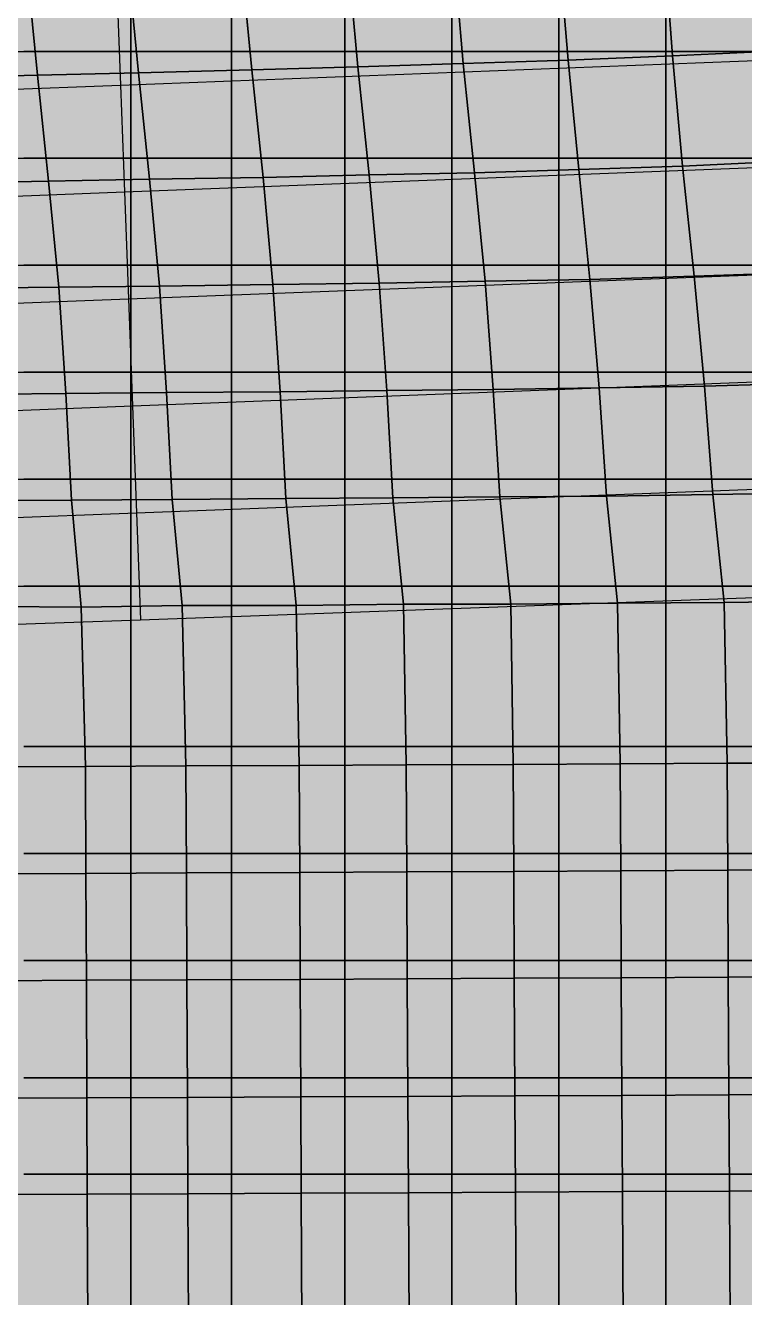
# Model space of a CAD drawing. Header units: inches. Extents: x -100 to 100, y -42 to 41.
# Drawn here: x 10.33 to 17.05, y -29.65 to -17.76 of the extents above; entities that cross this region are included whole.
import ezdxf

# ---------------------------------------------------------------- set-up
doc = ezdxf.new("R2010")
doc.units = ezdxf.units.IN
doc.header["$MEASUREMENT"] = 0
for name, color, linetype in [('Mesh-CDM(100%)_Ac1①', 7, 'Continuous'), ('Mesh-CDM(50%)_Ac1①', 7, 'Continuous'), ('Mesh-joint-hd-s1', 7, 'Continuous'), ('Mesh-セル中詰(水中)', 7, 'Continuous'), ('Mesh-敷石', 7, 'Continuous'), ('Mesh-梁②(中央)', 7, 'Continuous'), ('Mesh-梁③(円周)', 7, 'Continuous'), ('Undeformed Mesh-CDM(100%)_Ac1①', 7, 'Continuous'), ('Undeformed Mesh-CDM(50%)_Ac1①', 7, 'Continuous'), ('Undeformed Mesh-joint-hd-s1', 7, 'Continuous'), ('Undeformed Mesh-セル中詰(水中)', 7, 'Continuous'), ('Undeformed Mesh-敷石', 7, 'Continuous'), ('Undeformed Mesh-梁②(中央)', 7, 'Continuous'), ('Undeformed Mesh-梁③(円周)', 7, 'Continuous')]:
    doc.layers.add(name, color=color, linetype=linetype)

msp = doc.modelspace()

# ---------------------------------------------------------------- linework, layer by layer
at = {"color": 7, "true_color": 0xffffff, "transparency": 33554687}
for p, q in [((11.175, -17.315), (11.213, -18.315)), ((11.213, -18.315), (22.475, -17.8797)), ((-0.051, -18.7473), (11.213, -18.315)), ((11.213, -18.315), (11.2504, -19.315)), ((11.2504, -19.315), (22.5131, -18.8792)), ((-0.013, -19.7476), (11.2504, -19.315)), ((11.2504, -19.315), (11.2882, -20.315)), ((11.2882, -20.315), (22.5522, -19.8789)), ((0.0259, -20.7479), (11.2882, -20.315)), ((11.2882, -20.315), (11.326, -21.315)), ((11.326, -21.315), (22.5899, -20.8795)), ((0.0614, -21.7476), (11.326, -21.315)), ((11.326, -21.315), (11.3638, -22.315)), ((11.3638, -22.315), (22.6294, -21.8833)), ((0.1023, -22.7434), (11.3638, -22.315)), ((11.3638, -22.315), (11.4017, -23.315)), ((11.4017, -23.315), (22.6561, -22.90659)), ((0.1372, -23.7237), (11.4017, -23.315)), ((10.88623, -24.6861), (10.88633, -24.686)), ((11.8248, -24.6819), (11.8248, -24.6819)), ((12.88513, -24.6771), (12.88523, -24.6771)), ((13.88473, -24.6723), (13.88483, -24.6723)), ((14.88423, -24.6673), (14.88433, -24.6673)), ((15.88393, -24.6621), (15.88403, -24.6622)), ((16.88283, -24.6569), (16.88373, -24.6569))]:
    msp.add_line(p, q, dxfattribs=at)
for points in [[(16.37283, -18.0403), (17.28703, -16.97734), (16.29903, -17.02138)], [(16.37283, -18.0403), (17.34703, -17.99627), (17.28703, -16.97734)], [(13.43283, -18.1457), (14.32733, -17.1002), (13.33873, -17.1338)], [(13.43283, -18.1457), (14.41833, -18.1141), (14.32733, -17.1002)], [(14.41833, -18.1141), (15.31433, -17.0611), (14.32733, -17.1002)], [(14.41833, -18.1141), (15.39703, -18.08152), (15.31433, -17.0611)], [(15.39703, -18.08152), (16.29903, -17.02138), (15.31433, -17.0611)], [(15.39703, -18.08152), (16.37283, -18.0403), (16.29903, -17.02138)], [(9.33203, -17.2616), (10.43693, -18.2226), (10.34033, -17.2325)], [(10.43693, -18.2226), (11.2847, -17.2009), (10.34033, -17.2325)], [(10.43693, -18.2226), (11.3808, -18.1998), (11.2847, -17.2009)], [(11.3808, -18.1998), (12.34433, -17.1692), (11.2847, -17.2009)], [(11.3808, -18.1998), (12.44163, -18.1717), (12.34433, -17.1692)], [(12.34433, -17.1692), (13.43283, -18.1457), (13.33873, -17.1338)], [(12.34433, -17.1692), (12.44163, -18.1717), (13.43283, -18.1457)], [(9.33203, -17.2616), (9.42323, -18.2495), (10.43693, -18.2226)], [(15.49883, -19.1049), (16.37283, -18.0403), (15.39703, -18.08152)], [(15.49883, -19.1049), (16.46783, -19.0721), (16.37283, -18.0403)], [(16.37283, -18.0403), (17.43123, -19.02686), (17.34703, -17.99627)], [(16.37283, -18.0403), (16.46783, -19.0721), (17.43123, -19.02686)], [(10.54003, -19.2153), (11.3808, -18.1998), (10.43693, -18.2226)], [(10.54003, -19.2153), (11.4862, -19.1942), (11.3808, -18.1998)], [(11.4862, -19.1942), (12.44163, -18.1717), (11.3808, -18.1998)], [(11.4862, -19.1942), (12.54593, -19.1786), (12.44163, -18.1717)], [(12.44163, -18.1717), (13.53793, -19.1556), (13.43283, -18.1457)], [(12.44163, -18.1717), (12.54593, -19.1786), (13.53793, -19.1556)], [(13.53793, -19.1556), (14.41833, -18.1141), (13.43283, -18.1457)], [(13.53793, -19.1556), (14.52173, -19.135), (14.41833, -18.1141)], [(14.52173, -19.135), (15.39703, -18.08152), (14.41833, -18.1141)], [(14.52173, -19.135), (15.49883, -19.1049), (15.39703, -18.08152)], [(9.42323, -18.2495), (10.54003, -19.2153), (10.43693, -18.2226)], [(9.42323, -18.2495), (9.52803, -19.231), (10.54003, -19.2153)], [(16.57543, -20.103), (17.43123, -19.02686), (16.46783, -19.0721)], [(16.57543, -20.103), (17.53893, -20.06911), (17.43123, -19.02686)], [(13.63313, -20.1683), (14.52173, -19.135), (13.53793, -19.1556)], [(13.63313, -20.1683), (14.62143, -20.1501), (14.52173, -19.135)], [(14.62143, -20.1501), (15.49883, -19.1049), (14.52173, -19.135)], [(14.62143, -20.1501), (15.60223, -20.1318), (15.49883, -19.1049)], [(15.60223, -20.1318), (16.46783, -19.0721), (15.49883, -19.1049)], [(15.60223, -20.1318), (16.57543, -20.103), (16.46783, -19.0721)], [(9.52803, -19.231), (10.63613, -20.204), (10.54003, -19.2153)], [(9.52803, -19.231), (9.62473, -20.219), (10.63613, -20.204)], [(10.63613, -20.204), (11.4862, -19.1942), (10.54003, -19.2153)], [(10.63613, -20.204), (11.5784, -20.1943), (11.4862, -19.1942)], [(11.5784, -20.1943), (12.54593, -19.1786), (11.4862, -19.1942)], [(11.5784, -20.1943), (12.63933, -20.18), (12.54593, -19.1786)], [(12.54593, -19.1786), (13.63313, -20.1683), (13.53793, -19.1556)], [(12.54593, -19.1786), (12.63933, -20.18), (13.63313, -20.1683)], [(15.68843, -21.1478), (16.57543, -20.103), (15.60223, -20.1318)], [(15.68843, -21.1478), (16.67173, -21.1305), (16.57543, -20.103)], [(16.67173, -21.1305), (17.53893, -20.06911), (16.57543, -20.103)], [(16.67173, -21.1305), (17.64563, -21.1041), (17.53893, -20.06911)], [(9.62473, -20.219), (10.70273, -21.2007), (10.63613, -20.204)], [(9.62473, -20.219), (9.69903, -21.2071), (10.70273, -21.2007)], [(10.70273, -21.2007), (11.5784, -20.1943), (10.63613, -20.204)], [(10.70273, -21.2007), (11.6443, -21.1911), (11.5784, -20.1943)], [(11.6443, -21.1911), (12.63933, -20.18), (11.5784, -20.1943)], [(11.6443, -21.1911), (12.70513, -21.1834), (12.63933, -20.18)], [(12.63933, -20.18), (13.70373, -21.1725), (13.63313, -20.1683)], [(12.63933, -20.18), (12.70513, -21.1834), (13.70373, -21.1725)], [(13.70373, -21.1725), (14.62143, -20.1501), (13.63313, -20.1683)], [(13.70373, -21.1725), (14.69823, -21.163), (14.62143, -20.1501)], [(14.69823, -21.163), (15.60223, -20.1318), (14.62143, -20.1501)], [(14.69823, -21.163), (15.68843, -21.1478), (15.60223, -20.1318)], [(12.70513, -21.1834), (13.76053, -22.1751), (13.70373, -21.1725)], [(13.76053, -22.1751), (14.69823, -21.163), (13.70373, -21.1725)], [(13.76053, -22.1751), (14.76033, -22.1661), (14.69823, -21.163)], [(14.76033, -22.1661), (15.68843, -21.1478), (14.69823, -21.163)], [(14.76033, -22.1661), (15.75703, -22.1578), (15.68843, -21.1478)], [(15.75703, -22.1578), (16.67173, -21.1305), (15.68843, -21.1478)], [(15.75703, -22.1578), (16.75073, -22.1436), (16.67173, -21.1305)], [(16.75073, -22.1436), (17.64563, -21.1041), (16.67173, -21.1305)], [(16.75073, -22.1436), (17.73873, -22.1292), (17.64563, -21.1041)], [(9.69903, -21.2071), (10.75623, -22.1973), (10.70273, -21.2007)], [(9.69903, -21.2071), (9.75253, -22.203), (10.75623, -22.1973)], [(10.75623, -22.1973), (11.6443, -21.1911), (10.70273, -21.2007)], [(10.75623, -22.1973), (11.6965, -22.1903), (11.6443, -21.1911)], [(11.6965, -22.1903), (12.70513, -21.1834), (11.6443, -21.1911)], [(11.6965, -22.1903), (12.76013, -22.182), (12.70513, -21.1834)], [(12.70513, -21.1834), (12.76013, -22.182), (13.76053, -22.1751)], [(9.75253, -22.203), (10.84553, -23.1966), (10.75623, -22.1973)], [(9.75253, -22.203), (9.83693, -23.1914), (10.84553, -23.1966)], [(10.75623, -22.1973), (11.7914, -23.1822), (11.6965, -22.1903)], [(10.75623, -22.1973), (10.84553, -23.1966), (11.7914, -23.1822)], [(11.6965, -22.1903), (12.85743, -23.183), (12.76013, -22.182)], [(11.6965, -22.1903), (11.7914, -23.1822), (12.85743, -23.183)], [(12.76013, -22.182), (13.86043, -23.1706), (13.76053, -22.1751)], [(12.76013, -22.182), (12.85743, -23.183), (13.86043, -23.1706)], [(13.86043, -23.1706), (14.76033, -22.1661), (13.76053, -22.1751)], [(13.86043, -23.1706), (14.86143, -23.1697), (14.76033, -22.1661)], [(14.76033, -22.1661), (15.86053, -23.1584), (15.75703, -22.1578)], [(14.76033, -22.1661), (14.86143, -23.1697), (15.86053, -23.1584)], [(15.86053, -23.1584), (16.75073, -22.1436), (15.75703, -22.1578)], [(15.86053, -23.1584), (16.85663, -23.1532), (16.75073, -22.1436)], [(16.75073, -22.1436), (17.84663, -23.1416), (17.73873, -22.1292)], [(16.75073, -22.1436), (16.85663, -23.1532), (17.84663, -23.1416)], [(9.83693, -23.1914), (9.88703, -24.6901), (10.88623, -24.6861)], [(9.83693, -23.1914), (10.88623, -24.6861), (10.84553, -23.1966)], [(10.88623, -24.6861), (11.7914, -23.1822), (10.84553, -23.1966)], [(10.88623, -24.6861), (11.8248, -24.6819), (11.7914, -23.1822)], [(11.8248, -24.6819), (12.85743, -23.183), (11.7914, -23.1822)], [(11.8248, -24.6819), (12.88513, -24.6771), (12.85743, -23.183)], [(12.85743, -23.183), (13.88473, -24.6723), (13.86043, -23.1706)], [(12.85743, -23.183), (12.88513, -24.6771), (13.88473, -24.6723)], [(13.88473, -24.6723), (14.86143, -23.1697), (13.86043, -23.1706)], [(13.88473, -24.6723), (14.88423, -24.6673), (14.86143, -23.1697)], [(14.88423, -24.6673), (15.86053, -23.1584), (14.86143, -23.1697)], [(14.88423, -24.6673), (15.88393, -24.6621), (15.86053, -23.1584)], [(15.88393, -24.6621), (16.85663, -23.1532), (15.86053, -23.1584)], [(15.88393, -24.6621), (16.88283, -24.6569), (16.85663, -23.1532)], [(16.88283, -24.6569), (17.84663, -23.1416), (16.85663, -23.1532)], [(16.88283, -24.6569), (17.88353, -24.6516), (17.84663, -23.1416)], [(9.88703, -24.6901), (10.89073, -25.6864), (10.88633, -24.686)], [(9.88703, -24.6901), (9.89113, -25.6906), (10.89073, -25.6864)], [(11.8248, -24.6819), (10.88633, -24.686), (10.89073, -25.6864)], [(11.8248, -24.6819), (10.89073, -25.6864), (11.8294, -25.6823)], [(12.88523, -24.6771), (11.8248, -24.6819), (11.8294, -25.6823)], [(12.88523, -24.6771), (11.8294, -25.6823), (12.89013, -25.6774)], [(12.88523, -24.6771), (13.88983, -25.6726), (13.88483, -24.6723)], [(12.88523, -24.6771), (12.89013, -25.6774), (13.88983, -25.6726)], [(14.88433, -24.6673), (13.88483, -24.6723), (13.88983, -25.6726)], [(14.88433, -24.6673), (13.88983, -25.6726), (14.88963, -25.6676)], [(15.88403, -24.6622), (14.88433, -24.6673), (14.88963, -25.6676)], [(15.88403, -24.6622), (14.88963, -25.6676), (15.88943, -25.6624)], [(16.88373, -24.6569), (15.88403, -24.6622), (15.88943, -25.6624)], [(16.88373, -24.6569), (15.88943, -25.6624), (16.88923, -25.6571)], [(17.88363, -24.6516), (16.88373, -24.6569), (16.88923, -25.6571)], [(17.88363, -24.6516), (16.88923, -25.6571), (17.88903, -25.6518)], [(9.89513, -26.6908), (10.89073, -25.6864), (9.89113, -25.6906)], [(9.89513, -26.6908), (10.89503, -26.6866), (10.89073, -25.6864)], [(10.89503, -26.6866), (11.8294, -25.6823), (10.89073, -25.6864)], [(10.89503, -26.6866), (11.8339, -26.6825), (11.8294, -25.6823)], [(11.8339, -26.6825), (12.89013, -25.6774), (11.8294, -25.6823)], [(11.8339, -26.6825), (12.89483, -26.6776), (12.89013, -25.6774)], [(12.89483, -26.6776), (13.88983, -25.6726), (12.89013, -25.6774)], [(12.89483, -26.6776), (13.89473, -26.6728), (13.88983, -25.6726)], [(13.89473, -26.6728), (14.88963, -25.6676), (13.88983, -25.6726)], [(13.89473, -26.6728), (14.89473, -26.6677), (14.88963, -25.6676)], [(14.89473, -26.6677), (15.88943, -25.6624), (14.88963, -25.6676)], [(14.89473, -26.6677), (15.89463, -26.6625), (15.88943, -25.6624)], [(15.89463, -26.6625), (16.88923, -25.6571), (15.88943, -25.6624)], [(15.89463, -26.6625), (16.89453, -26.6572), (16.88923, -25.6571)], [(16.88923, -25.6571), (17.89453, -26.6519), (17.88903, -25.6518)], [(16.88923, -25.6571), (16.89453, -26.6572), (17.89453, -26.6519)], [(9.89943, -27.7907), (10.89503, -26.6866), (9.89513, -26.6908)], [(9.89943, -27.7907), (10.89963, -27.7866), (10.89503, -26.6866)], [(10.89963, -27.7866), (11.8339, -26.6825), (10.89503, -26.6866)], [(10.89963, -27.7866), (11.8387, -27.7825), (11.8339, -26.6825)], [(11.8387, -27.7825), (12.89483, -26.6776), (11.8339, -26.6825)], [(11.8387, -27.7825), (12.89993, -27.7775), (12.89483, -26.6776)], [(12.89993, -27.7775), (13.89473, -26.6728), (12.89483, -26.6776)], [(12.89993, -27.7775), (13.90013, -27.7727), (13.89473, -26.6728)], [(13.90013, -27.7727), (14.89473, -26.6677), (13.89473, -26.6728)], [(13.90013, -27.7727), (14.90023, -27.7677), (14.89473, -26.6677)], [(14.90023, -27.7677), (15.89463, -26.6625), (14.89473, -26.6677)], [(14.90023, -27.7677), (15.90033, -27.7625), (15.89463, -26.6625)], [(15.90033, -27.7625), (16.89453, -26.6572), (15.89463, -26.6625)], [(15.90033, -27.7625), (16.90043, -27.7572), (16.89453, -26.6572)], [(16.89453, -26.6572), (17.90043, -27.7519), (17.89453, -26.6519)], [(16.89453, -26.6572), (16.90043, -27.7572), (17.90043, -27.7519)], [(9.90303, -28.6905), (10.89963, -27.7866), (9.89943, -27.7907)], [(9.90303, -28.6905), (10.90343, -28.6863), (10.89963, -27.7866)], [(10.90343, -28.6863), (11.8387, -27.7825), (10.89963, -27.7866)], [(10.90343, -28.6863), (11.8428, -28.6822), (11.8387, -27.7825)], [(11.8428, -28.6822), (12.89993, -27.7775), (11.8387, -27.7825)], [(11.8428, -28.6822), (12.90413, -28.6773), (12.89993, -27.7775)], [(12.90413, -28.6773), (13.90013, -27.7727), (12.89993, -27.7775)], [(12.90413, -28.6773), (13.90453, -28.6725), (13.90013, -27.7727)], [(13.90453, -28.6725), (14.90023, -27.7677), (13.90013, -27.7727)], [(13.90453, -28.6725), (14.90473, -28.6675), (14.90023, -27.7677)], [(14.90473, -28.6675), (15.90033, -27.7625), (14.90023, -27.7677)], [(14.90473, -28.6675), (15.90503, -28.6624), (15.90033, -27.7625)], [(15.90503, -28.6624), (16.90043, -27.7572), (15.90033, -27.7625)], [(15.90503, -28.6624), (16.90523, -28.6571), (16.90043, -27.7572)], [(16.90043, -27.7572), (17.90533, -28.6518), (17.90043, -27.7519)], [(16.90043, -27.7572), (16.90523, -28.6571), (17.90533, -28.6518)], [(14.90473, -28.6675), (13.90453, -28.6725), (13.91273, -30.2718)], [(14.90473, -28.6675), (13.91273, -30.2718), (14.91343, -30.2668)], [(15.90503, -28.6624), (14.90473, -28.6675), (14.91343, -30.2668)], [(15.90503, -28.6624), (14.91343, -30.2668), (15.91403, -30.2618)], [(16.90523, -28.6571), (15.90503, -28.6624), (15.91403, -30.2618)], [(16.90523, -28.6571), (15.91403, -30.2618), (16.91453, -30.2566)], [(17.90533, -28.6518), (16.90523, -28.6571), (16.91453, -30.2566)], [(17.90533, -28.6518), (16.91453, -30.2566), (17.91513, -30.2513)], [(9.90303, -28.6905), (10.91063, -30.2854), (10.90343, -28.6863)], [(9.90303, -28.6905), (9.90973, -30.2894), (10.91063, -30.2854)], [(11.8428, -28.6822), (10.90343, -28.6863), (10.91063, -30.2854)], [(11.8428, -28.6822), (10.91063, -30.2854), (11.8503, -30.2813)], [(12.90413, -28.6773), (11.8428, -28.6822), (11.8503, -30.2813)], [(12.90413, -28.6773), (11.8503, -30.2813), (12.91213, -30.2765)], [(12.90413, -28.6773), (13.91273, -30.2718), (13.90453, -28.6725)], [(12.90413, -28.6773), (12.91213, -30.2765), (13.91273, -30.2718)]]:
    msp.add_solid(points, dxfattribs=at)
at = {"layer": 'Mesh-CDM(100%)_Ac1①', "color": 18, "true_color": 0x000000, "transparency": 33554559}
for p, q in [((10.88633, -24.686), (9.88703, -24.6901)), ((11.8248, -24.6819), (10.88633, -24.686)), ((10.89073, -25.6864), (10.88633, -24.686)), ((10.88633, -24.686), (10.89073, -25.6864)), ((12.88523, -24.6771), (11.8248, -24.6819)), ((11.8294, -25.6823), (11.8248, -24.6819)), ((11.8248, -24.6819), (11.8294, -25.6823)), ((13.88483, -24.6723), (12.88523, -24.6771)), ((12.89013, -25.6774), (12.88523, -24.6771)), ((12.88523, -24.6771), (12.89013, -25.6774)), ((14.88433, -24.6673), (13.88483, -24.6723)), ((13.88983, -25.6726), (13.88483, -24.6723)), ((13.88483, -24.6723), (13.88983, -25.6726)), ((15.88403, -24.6622), (14.88433, -24.6673)), ((14.88963, -25.6676), (14.88433, -24.6673)), ((14.88433, -24.6673), (14.88963, -25.6676)), ((16.88373, -24.6569), (15.88403, -24.6622)), ((15.88943, -25.6624), (15.88403, -24.6622)), ((15.88403, -24.6622), (15.88943, -25.6624)), ((17.88363, -24.6516), (16.88373, -24.6569)), ((16.88923, -25.6571), (16.88373, -24.6569)), ((16.88373, -24.6569), (16.88923, -25.6571)), ((9.89113, -25.6906), (10.89073, -25.6864)), ((10.89073, -25.6864), (9.89113, -25.6906)), ((11.8294, -25.6823), (10.89073, -25.6864)), ((10.89073, -25.6864), (11.8294, -25.6823)), ((10.89503, -26.6866), (10.89073, -25.6864)), ((10.89073, -25.6864), (10.89503, -26.6866)), ((12.89013, -25.6774), (11.8294, -25.6823)), ((11.8294, -25.6823), (12.89013, -25.6774)), ((11.8339, -26.6825), (11.8294, -25.6823)), ((11.8294, -25.6823), (11.8339, -26.6825)), ((13.88983, -25.6726), (12.89013, -25.6774)), ((12.89013, -25.6774), (13.88983, -25.6726)), ((12.89483, -26.6776), (12.89013, -25.6774)), ((12.89013, -25.6774), (12.89483, -26.6776)), ((14.88963, -25.6676), (13.88983, -25.6726)), ((13.88983, -25.6726), (14.88963, -25.6676)), ((13.89473, -26.6728), (13.88983, -25.6726)), ((13.88983, -25.6726), (13.89473, -26.6728)), ((15.88943, -25.6624), (14.88963, -25.6676)), ((14.88963, -25.6676), (15.88943, -25.6624)), ((14.89473, -26.6677), (14.88963, -25.6676)), ((14.88963, -25.6676), (14.89473, -26.6677)), ((16.88923, -25.6571), (15.88943, -25.6624)), ((15.88943, -25.6624), (16.88923, -25.6571)), ((15.89463, -26.6625), (15.88943, -25.6624)), ((15.88943, -25.6624), (15.89463, -26.6625)), ((17.88903, -25.6518), (16.88923, -25.6571)), ((16.88923, -25.6571), (17.88903, -25.6518)), ((16.89453, -26.6572), (16.88923, -25.6571)), ((16.88923, -25.6571), (16.89453, -26.6572)), ((10.89503, -26.6866), (9.89513, -26.6908)), ((9.89513, -26.6908), (10.89503, -26.6866)), ((11.8339, -26.6825), (10.89503, -26.6866)), ((10.89503, -26.6866), (11.8339, -26.6825)), ((10.89963, -27.7866), (10.89503, -26.6866)), ((10.89503, -26.6866), (10.89963, -27.7866)), ((12.89483, -26.6776), (11.8339, -26.6825)), ((11.8339, -26.6825), (12.89483, -26.6776)), ((11.8387, -27.7825), (11.8339, -26.6825)), ((11.8339, -26.6825), (11.8387, -27.7825)), ((13.89473, -26.6728), (12.89483, -26.6776)), ((12.89483, -26.6776), (13.89473, -26.6728)), ((12.89993, -27.7775), (12.89483, -26.6776)), ((12.89483, -26.6776), (12.89993, -27.7775)), ((13.89473, -26.6728), (14.89473, -26.6677)), ((14.89473, -26.6677), (13.89473, -26.6728)), ((13.90013, -27.7727), (13.89473, -26.6728)), ((13.89473, -26.6728), (13.90013, -27.7727)), ((15.89463, -26.6625), (14.89473, -26.6677)), ((14.89473, -26.6677), (15.89463, -26.6625)), ((14.90023, -27.7677), (14.89473, -26.6677)), ((14.89473, -26.6677), (14.90023, -27.7677)), ((16.89453, -26.6572), (15.89463, -26.6625)), ((15.89463, -26.6625), (16.89453, -26.6572)), ((15.90033, -27.7625), (15.89463, -26.6625)), ((15.89463, -26.6625), (15.90033, -27.7625)), ((17.89453, -26.6519), (16.89453, -26.6572)), ((16.89453, -26.6572), (17.89453, -26.6519)), ((16.90043, -27.7572), (16.89453, -26.6572)), ((16.89453, -26.6572), (16.90043, -27.7572)), ((10.89963, -27.7866), (9.89943, -27.7907)), ((9.89943, -27.7907), (10.89963, -27.7866)), ((11.8387, -27.7825), (10.89963, -27.7866)), ((10.89963, -27.7866), (11.8387, -27.7825)), ((10.90343, -28.6863), (10.89963, -27.7866)), ((10.89963, -27.7866), (10.90343, -28.6863)), ((12.89993, -27.7775), (11.8387, -27.7825)), ((11.8387, -27.7825), (12.89993, -27.7775)), ((11.8428, -28.6822), (11.8387, -27.7825)), ((11.8387, -27.7825), (11.8428, -28.6822)), ((13.90013, -27.7727), (12.89993, -27.7775)), ((12.89993, -27.7775), (13.90013, -27.7727)), ((12.90413, -28.6773), (12.89993, -27.7775)), ((12.89993, -27.7775), (12.90413, -28.6773)), ((14.90023, -27.7677), (13.90013, -27.7727)), ((13.90013, -27.7727), (14.90023, -27.7677)), ((13.90453, -28.6725), (13.90013, -27.7727)), ((13.90013, -27.7727), (13.90453, -28.6725)), ((15.90033, -27.7625), (14.90023, -27.7677)), ((14.90023, -27.7677), (15.90033, -27.7625)), ((14.90473, -28.6675), (14.90023, -27.7677)), ((14.90023, -27.7677), (14.90473, -28.6675)), ((16.90043, -27.7572), (15.90033, -27.7625)), ((15.90033, -27.7625), (16.90043, -27.7572)), ((15.90503, -28.6624), (15.90033, -27.7625)), ((15.90033, -27.7625), (15.90503, -28.6624)), ((17.90043, -27.7519), (16.90043, -27.7572)), ((16.90043, -27.7572), (17.90043, -27.7519)), ((16.90523, -28.6571), (16.90043, -27.7572)), ((16.90043, -27.7572), (16.90523, -28.6571)), ((13.90453, -28.6725), (14.90473, -28.6675)), ((14.90473, -28.6675), (15.90503, -28.6624)), ((15.90503, -28.6624), (16.90523, -28.6571)), ((16.90523, -28.6571), (17.90533, -28.6518)), ((9.90303, -28.6905), (10.90343, -28.6863)), ((10.90343, -28.6863), (11.8428, -28.6822)), ((11.8428, -28.6822), (12.90413, -28.6773)), ((12.90413, -28.6773), (13.90453, -28.6725))]:
    msp.add_line(p, q, dxfattribs=at)
at = {"layer": 'Mesh-CDM(50%)_Ac1①', "color": 18, "true_color": 0x000000, "transparency": 33554559}
for p, q in [((14.90473, -28.6675), (13.90453, -28.6725)), ((15.90503, -28.6624), (14.90473, -28.6675)), ((14.91343, -30.2668), (14.90473, -28.6675)), ((14.90473, -28.6675), (14.91343, -30.2668)), ((16.90523, -28.6571), (15.90503, -28.6624)), ((15.91403, -30.2618), (15.90503, -28.6624)), ((15.90503, -28.6624), (15.91403, -30.2618)), ((17.90533, -28.6518), (16.90523, -28.6571)), ((16.91453, -30.2566), (16.90523, -28.6571)), ((16.90523, -28.6571), (16.91453, -30.2566)), ((10.90343, -28.6863), (9.90303, -28.6905)), ((11.8428, -28.6822), (10.90343, -28.6863)), ((10.91063, -30.2854), (10.90343, -28.6863)), ((10.90343, -28.6863), (10.91063, -30.2854)), ((12.90413, -28.6773), (11.8428, -28.6822)), ((11.8503, -30.2813), (11.8428, -28.6822)), ((11.8428, -28.6822), (11.8503, -30.2813)), ((13.90453, -28.6725), (12.90413, -28.6773)), ((12.91213, -30.2765), (12.90413, -28.6773)), ((12.90413, -28.6773), (12.91213, -30.2765)), ((13.91273, -30.2718), (13.90453, -28.6725)), ((13.90453, -28.6725), (13.91273, -30.2718))]:
    msp.add_line(p, q, dxfattribs=at)
at = {"layer": 'Mesh-joint-hd-s1', "color": 18, "true_color": 0x000000, "transparency": 33554559}
for p, q in [((10.88623, -24.6861), (10.88633, -24.686)), ((11.8248, -24.6819), (11.8248, -24.6819)), ((12.88513, -24.6771), (12.88523, -24.6771)), ((13.88473, -24.6723), (13.88483, -24.6723)), ((14.88423, -24.6673), (14.88433, -24.6673)), ((15.88393, -24.6621), (15.88403, -24.6622)), ((16.88283, -24.6569), (16.88373, -24.6569))]:
    msp.add_line(p, q, dxfattribs=at)
at = {"layer": 'Mesh-セル中詰(水中)', "color": 18, "true_color": 0x000000, "transparency": 33554559}
for p, q in [((14.41833, -18.1141), (14.32733, -17.1002)), ((14.32733, -17.1002), (14.41833, -18.1141)), ((15.39703, -18.08152), (15.31433, -17.0611)), ((15.31433, -17.0611), (15.39703, -18.08152)), ((16.37283, -18.0403), (16.29903, -17.02138)), ((16.29903, -17.02138), (16.37283, -18.0403)), ((10.43693, -18.2226), (10.34033, -17.2325)), ((10.34033, -17.2325), (10.43693, -18.2226)), ((11.3808, -18.1998), (11.2847, -17.2009)), ((11.2847, -17.2009), (11.3808, -18.1998)), ((12.44163, -18.1717), (12.34433, -17.1692)), ((12.34433, -17.1692), (12.44163, -18.1717)), ((13.43283, -18.1457), (13.33873, -17.1338)), ((13.33873, -17.1338), (13.43283, -18.1457)), ((16.37283, -18.0403), (15.39703, -18.08152)), ((15.39703, -18.08152), (16.37283, -18.0403)), ((17.34703, -17.99627), (16.37283, -18.0403)), ((16.37283, -18.0403), (17.34703, -17.99627)), ((16.46783, -19.0721), (16.37283, -18.0403)), ((16.37283, -18.0403), (16.46783, -19.0721)), ((11.3808, -18.1998), (10.43693, -18.2226)), ((10.43693, -18.2226), (11.3808, -18.1998)), ((12.44163, -18.1717), (11.3808, -18.1998)), ((11.3808, -18.1998), (12.44163, -18.1717)), ((11.4862, -19.1942), (11.3808, -18.1998)), ((11.3808, -18.1998), (11.4862, -19.1942)), ((13.43283, -18.1457), (12.44163, -18.1717)), ((12.44163, -18.1717), (13.43283, -18.1457)), ((12.54593, -19.1786), (12.44163, -18.1717)), ((12.44163, -18.1717), (12.54593, -19.1786)), ((14.41833, -18.1141), (13.43283, -18.1457)), ((13.43283, -18.1457), (14.41833, -18.1141)), ((13.53793, -19.1556), (13.43283, -18.1457)), ((13.43283, -18.1457), (13.53793, -19.1556)), ((15.39703, -18.08152), (14.41833, -18.1141)), ((14.41833, -18.1141), (15.39703, -18.08152)), ((14.52173, -19.135), (14.41833, -18.1141)), ((14.41833, -18.1141), (14.52173, -19.135)), ((15.49883, -19.1049), (15.39703, -18.08152)), ((15.39703, -18.08152), (15.49883, -19.1049)), ((10.43693, -18.2226), (9.42323, -18.2495)), ((9.42323, -18.2495), (10.43693, -18.2226)), ((10.54003, -19.2153), (10.43693, -18.2226)), ((10.43693, -18.2226), (10.54003, -19.2153)), ((17.43123, -19.02686), (16.46783, -19.0721)), ((16.46783, -19.0721), (17.43123, -19.02686)), ((14.52173, -19.135), (13.53793, -19.1556)), ((13.53793, -19.1556), (14.52173, -19.135)), ((15.49883, -19.1049), (14.52173, -19.135)), ((14.52173, -19.135), (15.49883, -19.1049)), ((14.62143, -20.1501), (14.52173, -19.135)), ((14.52173, -19.135), (14.62143, -20.1501)), ((16.46783, -19.0721), (15.49883, -19.1049)), ((15.49883, -19.1049), (16.46783, -19.0721)), ((15.60223, -20.1318), (15.49883, -19.1049)), ((15.49883, -19.1049), (15.60223, -20.1318)), ((16.57543, -20.103), (16.46783, -19.0721)), ((16.46783, -19.0721), (16.57543, -20.103)), ((10.54003, -19.2153), (9.52803, -19.231)), ((9.52803, -19.231), (10.54003, -19.2153)), ((11.4862, -19.1942), (10.54003, -19.2153)), ((10.54003, -19.2153), (11.4862, -19.1942)), ((10.63613, -20.204), (10.54003, -19.2153)), ((10.54003, -19.2153), (10.63613, -20.204)), ((12.54593, -19.1786), (11.4862, -19.1942)), ((11.4862, -19.1942), (12.54593, -19.1786)), ((11.5784, -20.1943), (11.4862, -19.1942)), ((11.4862, -19.1942), (11.5784, -20.1943)), ((13.53793, -19.1556), (12.54593, -19.1786)), ((12.54593, -19.1786), (13.53793, -19.1556)), ((12.63933, -20.18), (12.54593, -19.1786)), ((12.54593, -19.1786), (12.63933, -20.18)), ((13.63313, -20.1683), (13.53793, -19.1556)), ((13.53793, -19.1556), (13.63313, -20.1683)), ((16.57543, -20.103), (15.60223, -20.1318)), ((15.60223, -20.1318), (16.57543, -20.103)), ((16.57543, -20.103), (17.53893, -20.06911)), ((17.53893, -20.06911), (16.57543, -20.103)), ((16.67173, -21.1305), (16.57543, -20.103)), ((16.57543, -20.103), (16.67173, -21.1305)), ((10.63613, -20.204), (9.62473, -20.219)), ((9.62473, -20.219), (10.63613, -20.204)), ((11.5784, -20.1943), (10.63613, -20.204)), ((10.63613, -20.204), (11.5784, -20.1943)), ((10.70273, -21.2007), (10.63613, -20.204)), ((10.63613, -20.204), (10.70273, -21.2007)), ((12.63933, -20.18), (11.5784, -20.1943)), ((11.5784, -20.1943), (12.63933, -20.18)), ((11.6443, -21.1911), (11.5784, -20.1943)), ((11.5784, -20.1943), (11.6443, -21.1911)), ((13.63313, -20.1683), (12.63933, -20.18)), ((12.63933, -20.18), (13.63313, -20.1683)), ((12.70513, -21.1834), (12.63933, -20.18)), ((12.63933, -20.18), (12.70513, -21.1834)), ((14.62143, -20.1501), (13.63313, -20.1683)), ((13.63313, -20.1683), (14.62143, -20.1501)), ((13.70373, -21.1725), (13.63313, -20.1683)), ((13.63313, -20.1683), (13.70373, -21.1725)), ((15.60223, -20.1318), (14.62143, -20.1501)), ((14.62143, -20.1501), (15.60223, -20.1318)), ((14.69823, -21.163), (14.62143, -20.1501)), ((14.62143, -20.1501), (14.69823, -21.163)), ((15.68843, -21.1478), (15.60223, -20.1318)), ((15.60223, -20.1318), (15.68843, -21.1478)), ((13.70373, -21.1725), (12.70513, -21.1834)), ((12.70513, -21.1834), (13.70373, -21.1725)), ((14.69823, -21.163), (13.70373, -21.1725)), ((13.70373, -21.1725), (14.69823, -21.163)), ((13.76053, -22.1751), (13.70373, -21.1725)), ((13.70373, -21.1725), (13.76053, -22.1751)), ((15.68843, -21.1478), (14.69823, -21.163)), ((14.69823, -21.163), (15.68843, -21.1478)), ((14.76033, -22.1661), (14.69823, -21.163)), ((14.69823, -21.163), (14.76033, -22.1661)), ((16.67173, -21.1305), (15.68843, -21.1478)), ((15.68843, -21.1478), (16.67173, -21.1305)), ((15.75703, -22.1578), (15.68843, -21.1478)), ((15.68843, -21.1478), (15.75703, -22.1578)), ((17.64563, -21.1041), (16.67173, -21.1305)), ((16.67173, -21.1305), (17.64563, -21.1041)), ((16.75073, -22.1436), (16.67173, -21.1305)), ((16.67173, -21.1305), (16.75073, -22.1436)), ((10.70273, -21.2007), (9.69903, -21.2071)), ((9.69903, -21.2071), (10.70273, -21.2007)), ((11.6443, -21.1911), (10.70273, -21.2007)), ((10.70273, -21.2007), (11.6443, -21.1911)), ((10.75623, -22.1973), (10.70273, -21.2007)), ((10.70273, -21.2007), (10.75623, -22.1973)), ((11.6443, -21.1911), (12.70513, -21.1834)), ((12.70513, -21.1834), (11.6443, -21.1911)), ((11.6965, -22.1903), (11.6443, -21.1911)), ((11.6443, -21.1911), (11.6965, -22.1903)), ((12.76013, -22.182), (12.70513, -21.1834)), ((12.70513, -21.1834), (12.76013, -22.182)), ((10.75623, -22.1973), (9.75253, -22.203)), ((9.75253, -22.203), (10.75623, -22.1973)), ((11.6965, -22.1903), (10.75623, -22.1973)), ((10.75623, -22.1973), (11.6965, -22.1903)), ((10.84553, -23.1966), (10.75623, -22.1973)), ((10.75623, -22.1973), (10.84553, -23.1966)), ((12.76013, -22.182), (11.6965, -22.1903)), ((11.6965, -22.1903), (12.76013, -22.182)), ((11.7914, -23.1822), (11.6965, -22.1903)), ((11.6965, -22.1903), (11.7914, -23.1822)), ((13.76053, -22.1751), (12.76013, -22.182)), ((12.76013, -22.182), (13.76053, -22.1751)), ((12.85743, -23.183), (12.76013, -22.182)), ((12.76013, -22.182), (12.85743, -23.183)), ((14.76033, -22.1661), (13.76053, -22.1751)), ((13.76053, -22.1751), (14.76033, -22.1661)), ((13.86043, -23.1706), (13.76053, -22.1751)), ((13.76053, -22.1751), (13.86043, -23.1706)), ((15.75703, -22.1578), (14.76033, -22.1661)), ((14.76033, -22.1661), (15.75703, -22.1578)), ((14.86143, -23.1697), (14.76033, -22.1661)), ((14.76033, -22.1661), (14.86143, -23.1697)), ((16.75073, -22.1436), (15.75703, -22.1578)), ((15.75703, -22.1578), (16.75073, -22.1436)), ((15.86053, -23.1584), (15.75703, -22.1578)), ((15.75703, -22.1578), (15.86053, -23.1584)), ((17.73873, -22.1292), (16.75073, -22.1436)), ((16.75073, -22.1436), (17.73873, -22.1292)), ((16.85663, -23.1532), (16.75073, -22.1436)), ((16.75073, -22.1436), (16.85663, -23.1532)), ((9.83693, -23.1914), (10.84553, -23.1966)), ((10.84553, -23.1966), (11.7914, -23.1822)), ((11.7914, -23.1822), (12.85743, -23.183)), ((12.85743, -23.183), (13.86043, -23.1706)), ((13.86043, -23.1706), (14.86143, -23.1697)), ((14.86143, -23.1697), (15.86053, -23.1584)), ((15.86053, -23.1584), (16.85663, -23.1532)), ((16.85663, -23.1532), (17.84663, -23.1416))]:
    msp.add_line(p, q, dxfattribs=at)
at = {"layer": 'Mesh-敷石', "color": 18, "true_color": 0x000000, "transparency": 33554559}
for p, q in [((10.84553, -23.1966), (9.83693, -23.1914)), ((11.7914, -23.1822), (10.84553, -23.1966)), ((11.8248, -24.6819), (11.7914, -23.1822)), ((12.85743, -23.183), (11.7914, -23.1822)), ((11.7914, -23.1822), (11.8248, -24.6819)), ((13.86043, -23.1706), (12.85743, -23.183)), ((12.88513, -24.6771), (12.85743, -23.183)), ((12.85743, -23.183), (12.88513, -24.6771)), ((14.86143, -23.1697), (13.86043, -23.1706)), ((13.88473, -24.6723), (13.86043, -23.1706)), ((13.86043, -23.1706), (13.88473, -24.6723)), ((15.86053, -23.1584), (14.86143, -23.1697)), ((14.88423, -24.6673), (14.86143, -23.1697)), ((14.86143, -23.1697), (14.88423, -24.6673)), ((16.85663, -23.1532), (15.86053, -23.1584)), ((15.88393, -24.6621), (15.86053, -23.1584)), ((15.86053, -23.1584), (15.88393, -24.6621)), ((17.84663, -23.1416), (16.85663, -23.1532)), ((16.88283, -24.6569), (16.85663, -23.1532)), ((16.85663, -23.1532), (16.88283, -24.6569)), ((10.88623, -24.6861), (10.84553, -23.1966)), ((10.84553, -23.1966), (10.88623, -24.6861)), ((9.88703, -24.6901), (10.88623, -24.6861)), ((10.88623, -24.6861), (11.8248, -24.6819)), ((11.8248, -24.6819), (12.88513, -24.6771)), ((12.88513, -24.6771), (13.88473, -24.6723)), ((13.88473, -24.6723), (14.88423, -24.6673)), ((14.88423, -24.6673), (15.88393, -24.6621)), ((15.88393, -24.6621), (16.88283, -24.6569)), ((16.88283, -24.6569), (17.88353, -24.6516))]:
    msp.add_line(p, q, dxfattribs=at)
at = {"layer": 'Mesh-梁②(中央)', "color": 18, "true_color": 0x000000, "transparency": 33554559}
for p, q in [((11.175, -17.315), (11.213, -18.315)), ((11.213, -18.315), (11.2504, -19.315)), ((11.2504, -19.315), (11.2882, -20.315)), ((11.2882, -20.315), (11.326, -21.315)), ((11.326, -21.315), (11.3638, -22.315)), ((11.3638, -22.315), (11.4017, -23.315))]:
    msp.add_line(p, q, dxfattribs=at)
at = {"layer": 'Mesh-梁③(円周)', "color": 18, "true_color": 0x000000, "transparency": 33554559}
for p, q in [((11.213, -18.315), (22.475, -17.8797)), ((-0.051, -18.7473), (11.213, -18.315)), ((11.2504, -19.315), (22.5131, -18.8792)), ((-0.013, -19.7476), (11.2504, -19.315)), ((11.2882, -20.315), (22.5522, -19.8789)), ((0.0259, -20.7479), (11.2882, -20.315)), ((11.326, -21.315), (22.5899, -20.8795)), ((0.0614, -21.7476), (11.326, -21.315)), ((11.3638, -22.315), (22.6294, -21.8833)), ((0.1023, -22.7434), (11.3638, -22.315)), ((11.4017, -23.315), (22.6561, -22.90659)), ((0.1372, -23.7237), (11.4017, -23.315))]:
    msp.add_line(p, q, dxfattribs=at)
at = {"layer": 'Undeformed Mesh-CDM(100%)_Ac1①', "color": 1, "true_color": 0xff0000, "transparency": 33554687}
for p, q in [((11.31103, -24.5), (10.31103, -24.5)), ((11.31103, -25.5), (11.31103, -24.5)), ((12.25, -24.5), (11.31103, -24.5)), ((11.31103, -24.5), (11.31103, -25.5)), ((12.25, -25.5), (12.25, -24.5)), ((13.31103, -24.5), (12.25, -24.5)), ((12.25, -24.5), (12.25, -25.5)), ((13.31103, -25.5), (13.31103, -24.5)), ((13.31103, -24.5), (13.31103, -25.5)), ((14.31103, -24.5), (13.31103, -24.5)), ((14.31103, -25.5), (14.31103, -24.5)), ((15.31103, -24.5), (14.31103, -24.5)), ((14.31103, -24.5), (14.31103, -25.5)), ((15.31103, -25.5), (15.31103, -24.5)), ((16.31103, -24.5), (15.31103, -24.5)), ((15.31103, -24.5), (15.31103, -25.5)), ((16.31103, -25.5), (16.31103, -24.5)), ((17.31103, -24.5), (16.31103, -24.5)), ((16.31103, -24.5), (16.31103, -25.5)), ((10.31103, -25.5), (11.31103, -25.5)), ((11.31103, -25.5), (10.31103, -25.5)), ((11.31103, -26.5), (11.31103, -25.5)), ((12.25, -25.5), (11.31103, -25.5)), ((11.31103, -25.5), (11.31103, -26.5)), ((11.31103, -25.5), (12.25, -25.5)), ((12.25, -26.5), (12.25, -25.5)), ((13.31103, -25.5), (12.25, -25.5)), ((12.25, -25.5), (12.25, -26.5)), ((12.25, -25.5), (13.31103, -25.5)), ((13.31103, -26.5), (13.31103, -25.5)), ((14.31103, -25.5), (13.31103, -25.5)), ((13.31103, -25.5), (13.31103, -26.5)), ((13.31103, -25.5), (14.31103, -25.5)), ((14.31103, -26.5), (14.31103, -25.5)), ((15.31103, -25.5), (14.31103, -25.5)), ((14.31103, -25.5), (14.31103, -26.5)), ((14.31103, -25.5), (15.31103, -25.5)), ((15.31103, -26.5), (15.31103, -25.5)), ((16.31103, -25.5), (15.31103, -25.5)), ((15.31103, -25.5), (15.31103, -26.5)), ((15.31103, -25.5), (16.31103, -25.5)), ((16.31103, -26.5), (16.31103, -25.5)), ((17.31103, -25.5), (16.31103, -25.5)), ((16.31103, -25.5), (16.31103, -26.5)), ((16.31103, -25.5), (17.31103, -25.5)), ((11.31103, -26.5), (10.31103, -26.5)), ((10.31103, -26.5), (11.31103, -26.5)), ((11.31103, -27.6), (11.31103, -26.5)), ((12.25, -26.5), (11.31103, -26.5)), ((11.31103, -26.5), (11.31103, -27.6)), ((11.31103, -26.5), (12.25, -26.5)), ((12.25, -27.6), (12.25, -26.5)), ((13.31103, -26.5), (12.25, -26.5)), ((12.25, -26.5), (12.25, -27.6)), ((12.25, -26.5), (13.31103, -26.5)), ((13.31103, -27.6), (13.31103, -26.5)), ((14.31103, -26.5), (13.31103, -26.5)), ((13.31103, -26.5), (13.31103, -27.6)), ((13.31103, -26.5), (14.31103, -26.5)), ((14.31103, -27.6), (14.31103, -26.5)), ((14.31103, -26.5), (15.31103, -26.5)), ((15.31103, -26.5), (14.31103, -26.5)), ((14.31103, -26.5), (14.31103, -27.6)), ((15.31103, -27.6), (15.31103, -26.5)), ((16.31103, -26.5), (15.31103, -26.5)), ((15.31103, -26.5), (15.31103, -27.6)), ((15.31103, -26.5), (16.31103, -26.5)), ((16.31103, -27.6), (16.31103, -26.5)), ((17.31103, -26.5), (16.31103, -26.5)), ((16.31103, -26.5), (16.31103, -27.6)), ((16.31103, -26.5), (17.31103, -26.5)), ((11.31103, -27.6), (10.31103, -27.6)), ((10.31103, -27.6), (11.31103, -27.6)), ((11.31103, -28.5), (11.31103, -27.6)), ((12.25, -27.6), (11.31103, -27.6)), ((11.31103, -27.6), (11.31103, -28.5)), ((11.31103, -27.6), (12.25, -27.6)), ((12.25, -28.5), (12.25, -27.6)), ((13.31103, -27.6), (12.25, -27.6)), ((12.25, -27.6), (12.25, -28.5)), ((12.25, -27.6), (13.31103, -27.6)), ((13.31103, -28.5), (13.31103, -27.6)), ((14.31103, -27.6), (13.31103, -27.6)), ((13.31103, -27.6), (13.31103, -28.5)), ((13.31103, -27.6), (14.31103, -27.6)), ((14.31103, -28.5), (14.31103, -27.6)), ((15.31103, -27.6), (14.31103, -27.6)), ((14.31103, -27.6), (14.31103, -28.5)), ((14.31103, -27.6), (15.31103, -27.6)), ((15.31103, -28.5), (15.31103, -27.6)), ((16.31103, -27.6), (15.31103, -27.6)), ((15.31103, -27.6), (15.31103, -28.5)), ((15.31103, -27.6), (16.31103, -27.6)), ((16.31103, -28.5), (16.31103, -27.6)), ((17.31103, -27.6), (16.31103, -27.6)), ((16.31103, -27.6), (16.31103, -28.5)), ((16.31103, -27.6), (17.31103, -27.6)), ((10.31103, -28.5), (11.31103, -28.5)), ((11.31103, -28.5), (12.25, -28.5)), ((12.25, -28.5), (13.31103, -28.5)), ((13.31103, -28.5), (14.31103, -28.5)), ((14.31103, -28.5), (15.31103, -28.5)), ((15.31103, -28.5), (16.31103, -28.5)), ((16.31103, -28.5), (17.31103, -28.5))]:
    msp.add_line(p, q, dxfattribs=at)
at = {"layer": 'Undeformed Mesh-CDM(50%)_Ac1①', "color": 1, "true_color": 0xff0000, "transparency": 33554687}
for p, q in [((11.31103, -28.5), (10.31103, -28.5)), ((11.31103, -30.1), (11.31103, -28.5)), ((12.25, -28.5), (11.31103, -28.5)), ((11.31103, -28.5), (11.31103, -30.1)), ((12.25, -30.1), (12.25, -28.5)), ((13.31103, -28.5), (12.25, -28.5)), ((12.25, -28.5), (12.25, -30.1)), ((13.31103, -30.1), (13.31103, -28.5)), ((13.31103, -28.5), (13.31103, -30.1)), ((14.31103, -28.5), (13.31103, -28.5)), ((14.31103, -30.1), (14.31103, -28.5)), ((15.31103, -28.5), (14.31103, -28.5)), ((14.31103, -28.5), (14.31103, -30.1)), ((15.31103, -30.1), (15.31103, -28.5)), ((16.31103, -28.5), (15.31103, -28.5)), ((15.31103, -28.5), (15.31103, -30.1)), ((16.31103, -30.1), (16.31103, -28.5)), ((17.31103, -28.5), (16.31103, -28.5)), ((16.31103, -28.5), (16.31103, -30.1))]:
    msp.add_line(p, q, dxfattribs=at)
at = {"layer": 'Undeformed Mesh-joint-hd-s1', "color": 1, "true_color": 0xff0000, "transparency": 33554687}
for p, q in [((11.31103, -24.5), (11.31103, -24.5)), ((12.25, -24.5), (12.25, -24.5)), ((13.31103, -24.5), (13.31103, -24.5)), ((14.31103, -24.5), (14.31103, -24.5)), ((15.31103, -24.5), (15.31103, -24.5)), ((16.31103, -24.5), (16.31103, -24.5))]:
    msp.add_line(p, q, dxfattribs=at)
at = {"layer": 'Undeformed Mesh-セル中詰(水中)', "color": 1, "true_color": 0xff0000, "transparency": 33554687}
for p, q in [((11.31103, -18), (11.31103, -17)), ((11.31103, -17), (11.31103, -18)), ((12.25, -18), (12.25, -17)), ((12.25, -17), (12.25, -18)), ((13.31103, -18), (13.31103, -17)), ((13.31103, -17), (13.31103, -18)), ((14.31103, -18), (14.31103, -17)), ((14.31103, -17), (14.31103, -18)), ((15.31103, -18), (15.31103, -17)), ((15.31103, -17), (15.31103, -18)), ((16.31103, -18), (16.31103, -17)), ((16.31103, -17), (16.31103, -18)), ((11.31103, -18), (10.31103, -18)), ((10.31103, -18), (11.31103, -18)), ((11.31103, -19), (11.31103, -18)), ((12.25, -18), (11.31103, -18)), ((11.31103, -18), (11.31103, -19)), ((11.31103, -18), (12.25, -18)), ((12.25, -19), (12.25, -18)), ((13.31103, -18), (12.25, -18)), ((12.25, -18), (12.25, -19)), ((12.25, -18), (13.31103, -18)), ((13.31103, -19), (13.31103, -18)), ((13.31103, -18), (13.31103, -19)), ((14.31103, -18), (13.31103, -18)), ((13.31103, -18), (14.31103, -18)), ((14.31103, -19), (14.31103, -18)), ((15.31103, -18), (14.31103, -18)), ((14.31103, -18), (14.31103, -19)), ((14.31103, -18), (15.31103, -18)), ((15.31103, -19), (15.31103, -18)), ((16.31103, -18), (15.31103, -18)), ((15.31103, -18), (15.31103, -19)), ((15.31103, -18), (16.31103, -18)), ((16.31103, -19), (16.31103, -18)), ((17.31103, -18), (16.31103, -18)), ((16.31103, -18), (16.31103, -19)), ((16.31103, -18), (17.31103, -18)), ((11.31103, -19), (10.31103, -19)), ((10.31103, -19), (11.31103, -19)), ((11.31103, -20), (11.31103, -19)), ((12.25, -19), (11.31103, -19)), ((11.31103, -19), (11.31103, -20)), ((11.31103, -19), (12.25, -19)), ((12.25, -20), (12.25, -19)), ((13.31103, -19), (12.25, -19)), ((12.25, -19), (12.25, -20)), ((12.25, -19), (13.31103, -19)), ((13.31103, -20), (13.31103, -19)), ((13.31103, -19), (13.31103, -20)), ((14.31103, -19), (13.31103, -19)), ((13.31103, -19), (14.31103, -19)), ((14.31103, -20), (14.31103, -19)), ((15.31103, -19), (14.31103, -19)), ((14.31103, -19), (14.31103, -20)), ((14.31103, -19), (15.31103, -19)), ((15.31103, -20), (15.31103, -19)), ((16.31103, -19), (15.31103, -19)), ((15.31103, -19), (15.31103, -20)), ((15.31103, -19), (16.31103, -19)), ((16.31103, -20), (16.31103, -19)), ((17.31103, -19), (16.31103, -19)), ((16.31103, -19), (16.31103, -20)), ((16.31103, -19), (17.31103, -19)), ((11.31103, -20), (10.31103, -20)), ((10.31103, -20), (11.31103, -20)), ((11.31103, -21), (11.31103, -20)), ((12.25, -20), (11.31103, -20)), ((11.31103, -20), (11.31103, -21)), ((11.31103, -20), (12.25, -20)), ((12.25, -21), (12.25, -20)), ((13.31103, -20), (12.25, -20)), ((12.25, -20), (12.25, -21)), ((12.25, -20), (13.31103, -20)), ((13.31103, -21), (13.31103, -20)), ((13.31103, -20), (13.31103, -21)), ((14.31103, -20), (13.31103, -20)), ((13.31103, -20), (14.31103, -20)), ((14.31103, -21), (14.31103, -20)), ((15.31103, -20), (14.31103, -20)), ((14.31103, -20), (14.31103, -21)), ((14.31103, -20), (15.31103, -20)), ((15.31103, -21), (15.31103, -20)), ((16.31103, -20), (15.31103, -20)), ((15.31103, -20), (15.31103, -21)), ((15.31103, -20), (16.31103, -20)), ((16.31103, -21), (16.31103, -20)), ((17.31103, -20), (16.31103, -20)), ((16.31103, -20), (16.31103, -21)), ((16.31103, -20), (17.31103, -20)), ((11.31103, -21), (10.31103, -21)), ((10.31103, -21), (11.31103, -21)), ((11.31103, -22), (11.31103, -21)), ((12.25, -21), (11.31103, -21)), ((11.31103, -21), (11.31103, -22)), ((11.31103, -21), (12.25, -21)), ((12.25, -22), (12.25, -21)), ((12.25, -21), (13.31103, -21)), ((13.31103, -21), (12.25, -21)), ((12.25, -21), (12.25, -22)), ((13.31103, -22), (13.31103, -21)), ((13.31103, -21), (13.31103, -22)), ((14.31103, -21), (13.31103, -21)), ((13.31103, -21), (14.31103, -21)), ((14.31103, -22), (14.31103, -21)), ((15.31103, -21), (14.31103, -21)), ((14.31103, -21), (14.31103, -22)), ((14.31103, -21), (15.31103, -21)), ((15.31103, -22), (15.31103, -21)), ((16.31103, -21), (15.31103, -21)), ((15.31103, -21), (15.31103, -22)), ((15.31103, -21), (16.31103, -21)), ((16.31103, -22), (16.31103, -21)), ((17.31103, -21), (16.31103, -21)), ((16.31103, -21), (16.31103, -22)), ((16.31103, -21), (17.31103, -21)), ((11.31103, -22), (10.31103, -22)), ((10.31103, -22), (11.31103, -22)), ((11.31103, -23), (11.31103, -22)), ((11.31103, -22), (11.31103, -23)), ((12.25, -22), (11.31103, -22)), ((11.31103, -22), (12.25, -22)), ((12.25, -23), (12.25, -22)), ((12.25, -22), (12.25, -23)), ((13.31103, -22), (12.25, -22)), ((12.25, -22), (13.31103, -22)), ((13.31103, -23), (13.31103, -22)), ((13.31103, -22), (13.31103, -23)), ((14.31103, -22), (13.31103, -22)), ((13.31103, -22), (14.31103, -22)), ((14.31103, -23), (14.31103, -22)), ((15.31103, -22), (14.31103, -22)), ((14.31103, -22), (14.31103, -23)), ((14.31103, -22), (15.31103, -22)), ((15.31103, -23), (15.31103, -22)), ((15.31103, -22), (15.31103, -23)), ((16.31103, -22), (15.31103, -22)), ((15.31103, -22), (16.31103, -22)), ((16.31103, -23), (16.31103, -22)), ((17.31103, -22), (16.31103, -22)), ((16.31103, -22), (16.31103, -23)), ((16.31103, -22), (17.31103, -22)), ((10.31103, -23), (11.31103, -23)), ((11.31103, -23), (12.25, -23)), ((12.25, -23), (13.31103, -23)), ((13.31103, -23), (14.31103, -23)), ((14.31103, -23), (15.31103, -23)), ((15.31103, -23), (16.31103, -23)), ((16.31103, -23), (17.31103, -23))]:
    msp.add_line(p, q, dxfattribs=at)
at = {"layer": 'Undeformed Mesh-敷石', "color": 1, "true_color": 0xff0000, "transparency": 33554687}
for p, q in [((11.31103, -23), (10.31103, -23)), ((11.31103, -24.5), (11.31103, -23)), ((12.25, -23), (11.31103, -23)), ((11.31103, -23), (11.31103, -24.5)), ((12.25, -24.5), (12.25, -23)), ((13.31103, -23), (12.25, -23)), ((12.25, -23), (12.25, -24.5)), ((13.31103, -24.5), (13.31103, -23)), ((13.31103, -23), (13.31103, -24.5)), ((14.31103, -23), (13.31103, -23)), ((14.31103, -24.5), (14.31103, -23)), ((15.31103, -23), (14.31103, -23)), ((14.31103, -23), (14.31103, -24.5)), ((15.31103, -24.5), (15.31103, -23)), ((16.31103, -23), (15.31103, -23)), ((15.31103, -23), (15.31103, -24.5)), ((16.31103, -24.5), (16.31103, -23)), ((17.31103, -23), (16.31103, -23)), ((16.31103, -23), (16.31103, -24.5)), ((10.31103, -24.5), (11.31103, -24.5)), ((11.31103, -24.5), (12.25, -24.5)), ((12.25, -24.5), (13.31103, -24.5)), ((13.31103, -24.5), (14.31103, -24.5)), ((14.31103, -24.5), (15.31103, -24.5)), ((15.31103, -24.5), (16.31103, -24.5)), ((16.31103, -24.5), (17.31103, -24.5))]:
    msp.add_line(p, q, dxfattribs=at)
at = {"layer": 'Undeformed Mesh-梁②(中央)', "color": 1, "true_color": 0xff0000, "transparency": 33554687}
for p, q in [((12.25, -17), (12.25, -18)), ((12.25, -18), (12.25, -19)), ((12.25, -19), (12.25, -20)), ((12.25, -20), (12.25, -21)), ((12.25, -21), (12.25, -22)), ((12.25, -22), (12.25, -23))]:
    msp.add_line(p, q, dxfattribs=at)
at = {"layer": 'Undeformed Mesh-梁③(円周)', "color": 1, "true_color": 0xff0000, "transparency": 33554687}
for p, q in [((0.99, -18), (12.25, -18)), ((12.25, -18), (23.51, -18)), ((0.99, -19), (12.25, -19)), ((12.25, -19), (23.51, -19)), ((0.99, -20), (12.25, -20)), ((12.25, -20), (23.51, -20)), ((0.99, -21), (12.25, -21)), ((12.25, -21), (23.51, -21)), ((0.99, -22), (12.25, -22)), ((12.25, -22), (23.51, -22)), ((0.99, -23), (12.25, -23)), ((12.25, -23), (23.51, -23))]:
    msp.add_line(p, q, dxfattribs=at)

doc.saveas('drawing.dxf')
